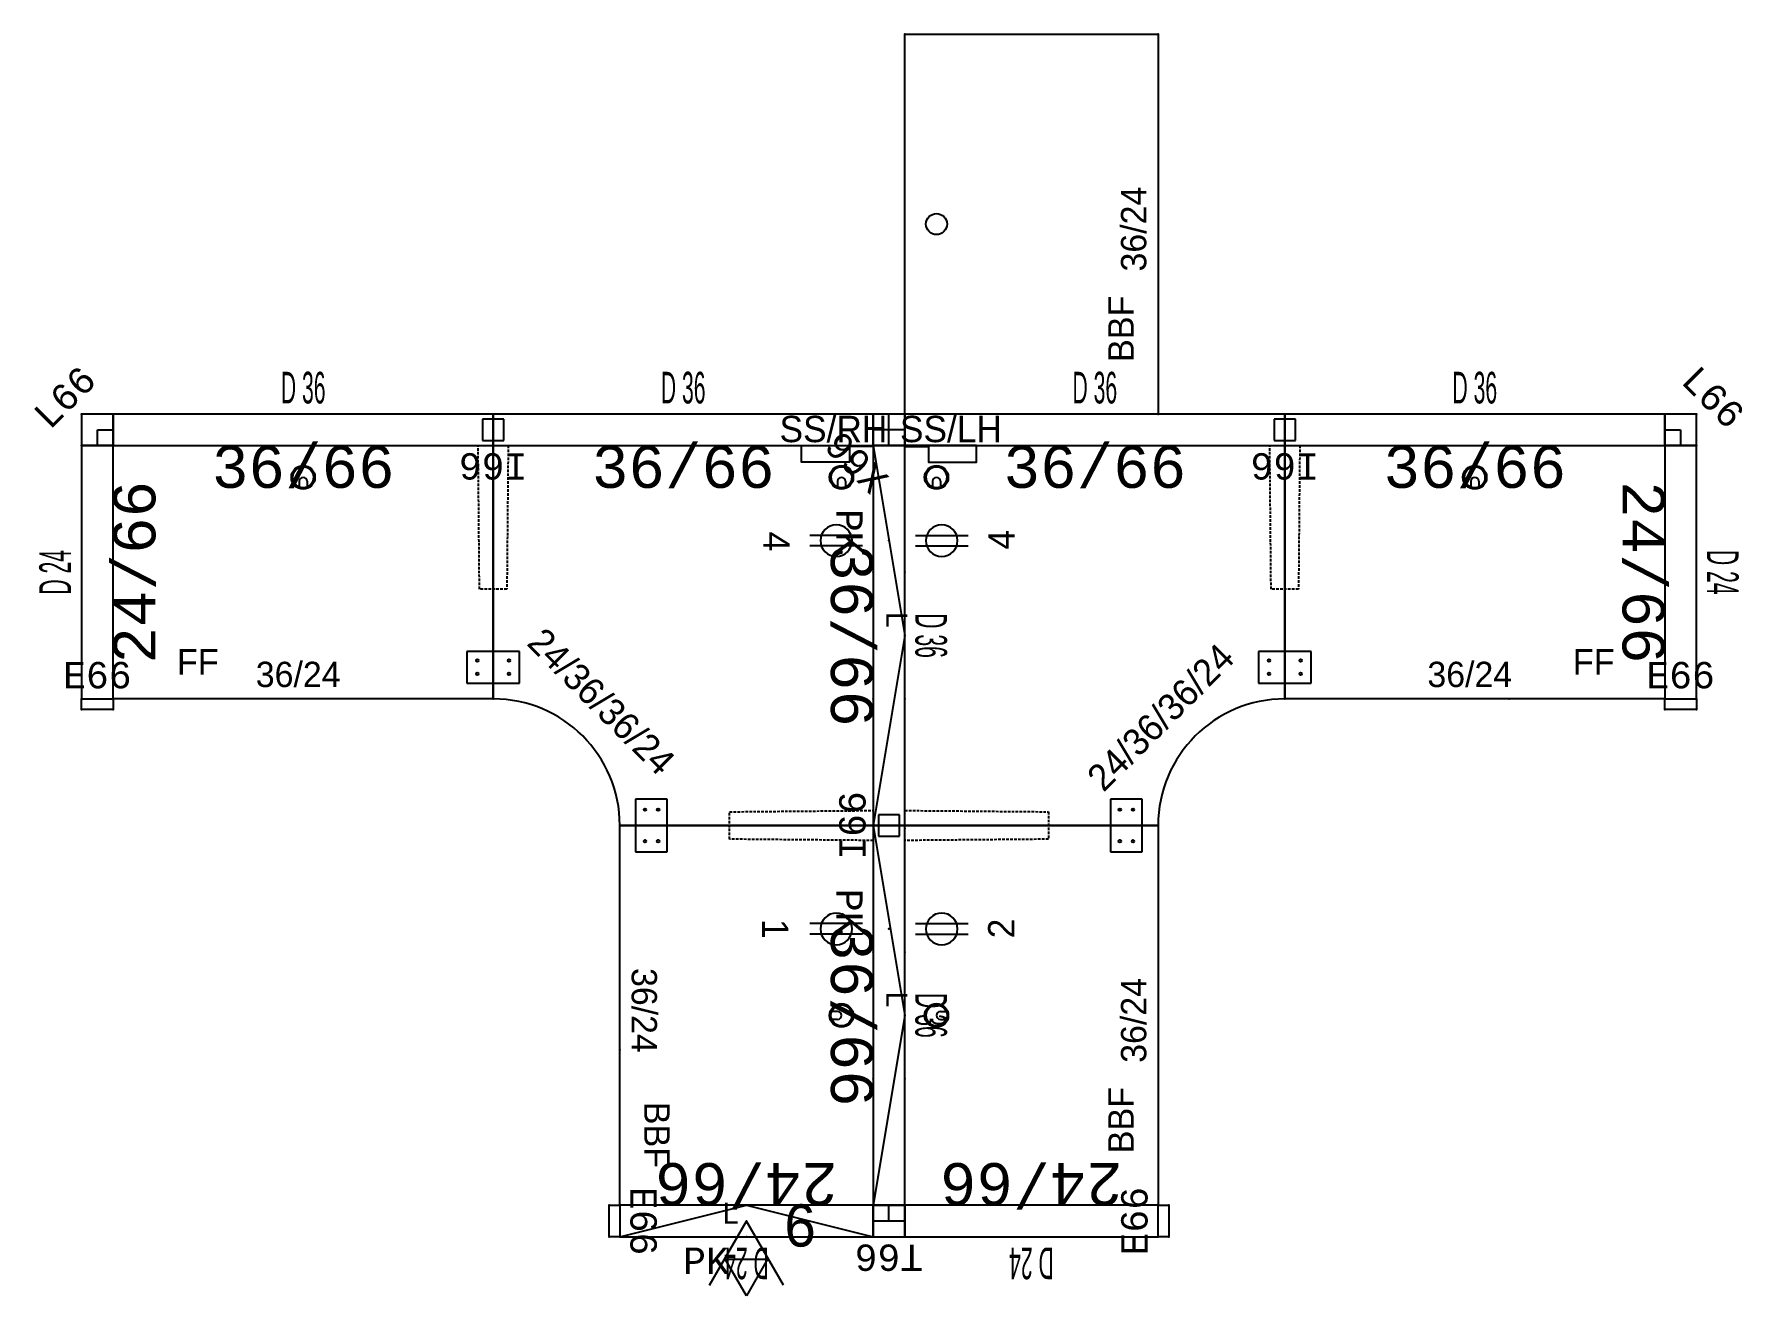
# Model space of a CAD drawing. Header units: inches. Extents: x -7 to 154, y -81 to 39.
import ezdxf
from ezdxf.enums import TextEntityAlignment as Align

# ---------------------------------------------------------------- set-up
doc = ezdxf.new("R2010")
doc.units = ezdxf.units.IN
doc.header["$MEASUREMENT"] = 0
doc.linetypes.add('01-PLAN01-12401 - A_C-S$0$PrD-12041$1$HIDDEN', pattern=[0.375, 0.25, -0.125])
for name, color, linetype in [('A-FURN', 7, 'Continuous'), ('A-FURN-3-WKSF', 15, 'Continuous'), ('A-FURN-P-GEN', 3, 'Continuous'), ('A-FURN-P-PNLS-66', 3, 'Continuous'), ('A-FURN-P-PNLS-66-T', 3, 'Continuous'), ('A-FURN-P-PNLS-JNCT', 3, 'Continuous'), ('A-FURN-P-PNLS-JNCT-T', 3, 'Continuous'), ('A-FURN-P-POWR', 5, 'Continuous'), ('A-FURN-P-POWR-T', 5, 'Continuous'), ('A-FURN-P-WKSF', 1, 'Continuous'), ('A-FURN-P-WKSF-SUP-T', 1, 'Continuous'), ('A-FURN-P-WKSF-T', 1, 'Continuous'), ('A-FURN-PNLS-BUILDUP-T', 7, 'Continuous'), ('A-FURN-POINT-PART', 7, 'Continuous'), ('A-FURN-POINT-PART-T', 7, 'Continuous')]:
    doc.layers.add(name, color=color, linetype=linetype)
doc.styles.add('MONOTXT', font='MONOTXT.SHX')

# ---------------------------------------------------------------- blocks, each defined once
blk = doc.blocks.new('P_WLU2236G2')
at = {"layer": 'A-FURN-3-WKSF'}
for p in [(0, 0), (0, 0), (36, 0), (36, 0), (4, -3), (4, -3), (36, -24), (36, -24), (0, -36), (0, -36), (24, -36), (24, -36)]:
    blk.add_point(p, dxfattribs=at)
at = {"layer": 'A-FURN-P-WKSF'}
for p, q in [((0, -36), (0, 0)), ((0, 0), (36, 0)), ((36, 0), (36, -24)), ((24, -36), (0, -36))]:
    blk.add_line(p, q, dxfattribs=at)
blk.add_circle((3, -3), 1, dxfattribs=at)
blk.add_arc((36, -36), 12, 90, 180, dxfattribs=at)
for p in [(0, 0), (36, 0), (36, -24), (0, -36), (24, -36)]:
    blk.add_point(p, dxfattribs=at)
at = {"layer": 'A-FURN-P-WKSF-T', "flags": 1}
for tag in ['CAPPN', 'CAPPD', 'CAPMG', 'CAPMC', 'CAPGC', 'CAPALIAS1', 'CAPALIAS2', 'CAPALIAS3', 'CAPBLDG', 'CAPFLOOR', 'CAPDEPT', 'CAPPERSON', 'CAPPL', 'CAPQT', 'CAPDH']:
    blk.add_attdef(tag, (0, 0), '', height=0.001, dxfattribs=at)
at = {"layer": 'A-FURN-P-WKSF-T'}
blk.add_attdef('CAPTG', (18.83, -32.92), '', height=2.52, rotation=45, dxfattribs=at)
blk = doc.blocks.new('P_WLU2436G2')
at = {"layer": 'A-FURN-P-WKSF'}
for p, q in [((0, -24), (0, 0)), ((0, 0), (36, 0)), ((36, 0), (36, -24)), ((36, -24), (0, -24))]:
    blk.add_line(p, q, dxfattribs=at)
blk.add_circle((18, -3), 1, dxfattribs=at)
for p in [(0, 0), (36, 0), (0, -24), (36, -24)]:
    blk.add_point(p, dxfattribs=at)
at = {"layer": 'A-FURN-P-WKSF-T', "flags": 1}
for tag in ['CAPPN', 'CAPPD', 'CAPMG', 'CAPMC', 'CAPGC', 'CAPALIAS1', 'CAPALIAS2', 'CAPALIAS3', 'CAPBLDG', 'CAPFLOOR', 'CAPDEPT', 'CAPPERSON', 'CAPPL', 'CAPQT', 'CAPDH']:
    blk.add_attdef(tag, (0, 0), '', height=0.001, dxfattribs=at)
at = {"layer": 'A-FURN-P-WKSF-T'}
blk.add_attdef('CAPTG', (13.51, -22.88), '', height=2.4, dxfattribs=at)
blk = doc.blocks.new('P_5CFF24D')
at = {"layer": 'A-FURN'}
blk.add_point((0, 0), dxfattribs=at)
at = {"layer": 'A-FURN', "color": 6, "insert": (6.04, 4.72), "char_height": 2.422, "attachment_point": 1}
blk.add_mtext_dynamic_manual_height_columns('FF', width=14.9121, gutter_width=30, heights=[0], dxfattribs=at)
at = {"layer": 'A-FURN', "flags": 1}
for tag in ['CAPPN', 'CAPPD', 'CAPMG', 'CAPMC', 'CAPGC', 'CAPALIAS1', 'CAPALIAS2', 'CAPALIAS3', 'CAPBLDG', 'CAPFLOOR', 'CAPDEPT', 'CAPPERSON', 'CAPPL', 'CAPQT', 'CAPDH']:
    blk.add_attdef(tag, (0, 0), '', height=0.001, dxfattribs=at)
at = {"layer": 'A-FURN'}
blk.add_attdef('CAPTG', text='', height=2.5, dxfattribs=at).set_placement((-600.79, -131.31), align=Align.CENTER)
blk = doc.blocks.new('P_5CBBF24D')
at = {"layer": 'A-FURN'}
blk.add_point((0, 0), dxfattribs=at)
at = {"layer": 'A-FURN', "color": 6, "insert": (4.93, 4.73), "char_height": 2.422, "attachment_point": 1}
blk.add_mtext_dynamic_manual_height_columns('BBF', width=14.9121, gutter_width=30, heights=[0], dxfattribs=at)
at = {"layer": 'A-FURN', "flags": 1}
for tag in ['CAPPN', 'CAPPD', 'CAPMG', 'CAPMC', 'CAPGC', 'CAPALIAS1', 'CAPALIAS2', 'CAPALIAS3', 'CAPBLDG', 'CAPFLOOR', 'CAPDEPT', 'CAPPERSON', 'CAPPL', 'CAPQT', 'CAPDH']:
    blk.add_attdef(tag, (0, 0), '', height=0.001, dxfattribs=at)
at = {"layer": 'A-FURN'}
blk.add_attdef('CAPTG', text='', height=2.5, dxfattribs=at).set_placement((-557.59, -133.14), align=Align.CENTER)
blk = doc.blocks.new('P_5CPFB5')
at = {"layer": 'A-FURN'}
for p, q in [((-2.5, 4.5), (-2.5, 1.5)), ((2.5, 4.5), (-2.5, 4.5)), ((2.5, 1.5), (2.5, 4.5)), ((-2.5, 1.5), (2.5, 1.5))]:
    blk.add_line(p, q, dxfattribs=at)
for centre in [(-1.5, 3.63), (1.5, 3.63), (-1.5, 2.38), (1.5, 2.38)]:
    blk.add_circle(centre, 0.125, dxfattribs=at)
blk.add_point((0, 0), dxfattribs=at)
at = {"layer": 'A-FURN', "flags": 1}
for tag in ['CAPPN', 'CAPPD', 'CAPMG', 'CAPMC', 'CAPGC', 'CAPALIAS1', 'CAPALIAS2', 'CAPALIAS3', 'CAPBLDG', 'CAPFLOOR', 'CAPDEPT', 'CAPPERSON', 'CAPPL', 'CAPQT', 'CAPDH']:
    blk.add_attdef(tag, (0, 0), '', height=0.001, dxfattribs=at)
at = {"layer": 'A-FURN'}
blk.add_attdef('CAPTG', text='', height=2.5, dxfattribs=at).set_placement((-282.8, -88.64), align=Align.CENTER)
blk = doc.blocks.new('P_USSBR-R')
at = {"layer": 'A-FURN-P-WKSF-SUP-T'}
blk.add_lwpolyline([(6.79, 0.09), (6.79, 0), (0.01, 0), (0.01, 0.09), (2.23, 0.09), (2.23, 1.58), (6.79, 1.58)], close=True, dxfattribs=at)
at = {"layer": 'A-FURN-P-WKSF-SUP-T', "flags": 1}
for tag in ['CAPPN', 'CAPPD', 'CAPMG', 'CAPMC', 'CAPGC', 'CAPALIAS1', 'CAPALIAS2', 'CAPALIAS3', 'CAPBLDG', 'CAPFLOOR', 'CAPDEPT', 'CAPPERSON', 'CAPPL', 'CAPQT', 'CAPDH']:
    blk.add_attdef(tag, (0, 0), '', height=0.001, dxfattribs=at)
at = {"layer": 'A-FURN-P-WKSF-SUP-T'}
blk.add_attdef('CAPTG', text='', height=2.5, rotation=180, dxfattribs=at).set_placement((3.76, -0.33), align=Align.CENTER)
blk = doc.blocks.new('P_USSBR-L')
at = {"layer": 'A-FURN-P-WKSF-SUP-T'}
blk.add_lwpolyline([(-6.78, 0.09), (-6.78, 0), (0, 0), (0, 0.09), (-2.23, 0.09), (-2.23, 1.58), (-6.78, 1.58)], close=True, dxfattribs=at)
at = {"layer": 'A-FURN-P-WKSF-SUP-T', "flags": 1}
for tag in ['CAPPN', 'CAPPD', 'CAPMG', 'CAPMC', 'CAPGC', 'CAPALIAS1', 'CAPALIAS2', 'CAPALIAS3', 'CAPBLDG', 'CAPFLOOR', 'CAPDEPT', 'CAPPERSON', 'CAPPL', 'CAPQT', 'CAPDH']:
    blk.add_attdef(tag, (0, 0), '', height=0.001, dxfattribs=at)
at = {"layer": 'A-FURN-P-WKSF-SUP-T'}
blk.add_attdef('CAPTG', text='', height=2.5, rotation=180, dxfattribs=at).set_placement((-4.37, -0.33), align=Align.CENTER)
blk = doc.blocks.new('T36PKL')
at = {"layer": 'A-FURN-P-POWR', "linetype": 'Continuous'}
blk.add_lwpolyline([(0, -3), (18, 0), (36, -3)], dxfattribs=at)
at = {"layer": 'A-FURN-P-POWR'}
for p in [(0, 0), (0, 0), (0, 0), (12, 0), (24, 0), (36.27, 0), (0, -3), (12, -3), (24, -3), (36, -3)]:
    blk.add_point(p, dxfattribs=at)
at = {"layer": 'A-FURN-P-POWR-T', "linetype": 'Continuous', "style": 'MONOTXT'}
blk.add_text('PK', height=2.5, dxfattribs=at).set_placement((6, -4), align=Align.TOP_LEFT)
blk = doc.blocks.new('P_TS7PK36X')
at = {"layer": 'A-FURN'}
blk.add_blockref('T36PKL', (0, 0), dxfattribs=at)
at = {"layer": 'A-FURN-P-GEN', "flags": 1}
for tag in ['CAPPN', 'CAPPD', 'CAPMG', 'CAPMC', 'CAPGC', 'CAPALIAS1', 'CAPALIAS2', 'CAPALIAS3', 'CAPBLDG', 'CAPFLOOR', 'CAPDEPT', 'CAPPERSON', 'CAPPL', 'CAPQT', 'CAPDH']:
    blk.add_attdef(tag, (0, 0), '', height=0.001, dxfattribs=at)
at = {"layer": 'A-FURN-P-GEN'}
blk.add_attdef('CAPTG', text='', height=2, dxfattribs=at).set_placement((16.5, -1.75), align=Align.CENTER)
blk = doc.blocks.new('T24PKL')
at = {"layer": 'A-FURN-P-POWR', "linetype": 'Continuous'}
blk.add_lwpolyline([(0, -3), (12, 0), (24, -3)], dxfattribs=at)
at = {"layer": 'A-FURN-P-POWR'}
for p in [(0, 0), (0, 0), (12, 0), (24, 0), (0, -3), (12, -3), (24, -3)]:
    blk.add_point(p, dxfattribs=at)
at = {"layer": 'A-FURN-P-POWR-T', "linetype": 'Continuous', "style": 'MONOTXT'}
blk.add_text('PK', height=2.5, dxfattribs=at).set_placement((6, -4), align=Align.TOP_LEFT)
blk = doc.blocks.new('P_TS7PK24X')
at = {"layer": 'A-FURN'}
blk.add_blockref('T24PKL', (0, 0), dxfattribs=at)
at = {"layer": 'A-FURN-P-GEN', "flags": 1}
for tag in ['CAPPN', 'CAPPD', 'CAPMG', 'CAPMC', 'CAPGC', 'CAPALIAS1', 'CAPALIAS2', 'CAPALIAS3', 'CAPBLDG', 'CAPFLOOR', 'CAPDEPT', 'CAPPERSON', 'CAPPL', 'CAPQT', 'CAPDH']:
    blk.add_attdef(tag, (0, 0), '', height=0.001, dxfattribs=at)
at = {"layer": 'A-FURN-P-GEN'}
blk.add_attdef('CAPTG', text='', height=2, dxfattribs=at).set_placement((10.5, -1.75), align=Align.CENTER)
blk = doc.blocks.new('P_TS74SSX')
at = {"layer": 'A-FURN-P-POWR'}
for p, q in [((-0.5, -2.5), (-0.5, -7.5)), ((0.5, -2.5), (0.5, -7.5))]:
    blk.add_line(p, q, dxfattribs=at)
at = {"layer": 'A-FURN-P-POWR', "extrusion": (0, 0, -1)}
blk.add_circle((0, -5), 1.5, dxfattribs=at)
at = {"layer": 'A-FURN-P-POWR'}
blk.add_point((0, 0), dxfattribs=at)
at = {"layer": 'A-FURN-P-POWR-T', "flags": 1}
for tag in ['CAPPN', 'CAPPD', 'CAPMG', 'CAPMC', 'CAPGC', 'CAPALIAS1', 'CAPALIAS2', 'CAPALIAS3', 'CAPBLDG', 'CAPFLOOR', 'CAPDEPT', 'CAPPERSON', 'CAPPL', 'CAPQT', 'CAPDH']:
    blk.add_attdef(tag, (0, 0), '', height=0.001, dxfattribs=at)
at = {"layer": 'A-FURN-P-POWR-T'}
blk.add_attdef('CAPTG', text='', height=2.5, dxfattribs=at).set_placement((0.08, -11.91), align=Align.CENTER)
blk = doc.blocks.new('P_TS71SSX')
at = {"layer": 'A-FURN-P-POWR'}
for p, q in [((-0.5, -2.5), (-0.5, -7.5)), ((0.5, -2.5), (0.5, -7.5))]:
    blk.add_line(p, q, dxfattribs=at)
at = {"layer": 'A-FURN-P-POWR', "extrusion": (0, 0, -1)}
blk.add_circle((0, -5), 1.5, dxfattribs=at)
at = {"layer": 'A-FURN-P-POWR'}
blk.add_point((0, 0), dxfattribs=at)
at = {"layer": 'A-FURN-P-POWR-T', "flags": 1}
for tag in ['CAPPN', 'CAPPD', 'CAPMG', 'CAPMC', 'CAPGC', 'CAPALIAS1', 'CAPALIAS2', 'CAPALIAS3', 'CAPBLDG', 'CAPFLOOR', 'CAPDEPT', 'CAPPERSON', 'CAPPL', 'CAPQT', 'CAPDH']:
    blk.add_attdef(tag, (0, 0), '', height=0.001, dxfattribs=at)
at = {"layer": 'A-FURN-P-POWR-T'}
blk.add_attdef('CAPTG', text='', height=2.5, dxfattribs=at).set_placement((0, -12.03), align=Align.CENTER)
blk = doc.blocks.new('P_TS72SSX')
at = {"layer": 'A-FURN-P-POWR'}
for p, q in [((-0.5, -2.5), (-0.5, -7.5)), ((0.5, -2.5), (0.5, -7.5))]:
    blk.add_line(p, q, dxfattribs=at)
at = {"layer": 'A-FURN-P-POWR', "extrusion": (0, 0, -1)}
blk.add_circle((0, -5), 1.5, dxfattribs=at)
at = {"layer": 'A-FURN-P-POWR'}
blk.add_point((0, 0), dxfattribs=at)
at = {"layer": 'A-FURN-P-POWR-T', "flags": 1}
for tag in ['CAPPN', 'CAPPD', 'CAPMG', 'CAPMC', 'CAPGC', 'CAPALIAS1', 'CAPALIAS2', 'CAPALIAS3', 'CAPBLDG', 'CAPFLOOR', 'CAPDEPT', 'CAPPERSON', 'CAPPL', 'CAPQT', 'CAPDH']:
    blk.add_attdef(tag, (0, 0), '', height=0.001, dxfattribs=at)
at = {"layer": 'A-FURN-P-POWR-T'}
blk.add_attdef('CAPTG', text='', height=2.5, dxfattribs=at).set_placement((0.04, -11.89), align=Align.CENTER)
blk = doc.blocks.new('A$Ccee28eea')
at = {"layer": 'A-FURN'}
for points in [[(-0.38, 0.38), (-0.38, 1.06)], [(0.38, 0.38), (0.38, 1.06)]]:
    blk.add_lwpolyline(points, dxfattribs=at)
blk.add_circle((0, 0), 1.12, dxfattribs=at)
for centre, radius, start, end in [((0, 0), 1, 112.0243, 67.9757), ((0, 0.38), 0.375, 180, 0)]:
    blk.add_arc(centre, radius, start, end, dxfattribs=at)
blk = doc.blocks.new('P_5CPGMT2BLK')
at = {"layer": 'A-FURN'}
blk.add_blockref('A$Ccee28eea', (0, 0), dxfattribs=at)
blk.add_attdef('CAPTG', text='', height=1, dxfattribs=at).set_placement((0, 0), align=Align.CENTER)
at = {"layer": 'A-FURN', "flags": 1}
for tag in ['CAPPN', 'CAPPD', 'CAPMG', 'CAPMC', 'CAPGC', 'CAPALIAS1', 'CAPALIAS2', 'CAPALIAS3', 'CAPBLDG', 'CAPFLOOR', 'CAPDEPT', 'CAPPERSON', 'CAPPL', 'CAPQT', 'CAPDH']:
    blk.add_attdef(tag, (0, 0), '', height=0.001, dxfattribs=at)
blk = doc.blocks.new('P_TS724HF_____XI_____QUALIFIER_____66')
at = {"layer": 'A-FURN-P-PNLS-66', "linetype": 'Continuous'}
blk.add_lwpolyline([(0, 0), (24, 0), (24, 3), (0, 3)], close=True, dxfattribs=at)
at = {"layer": 'A-FURN-P-PNLS-66'}
for p in [(0, 3), (24, 3), (0, 0), (24, 0)]:
    blk.add_point(p, dxfattribs=at)
at = {"layer": 'A-FURN-P-PNLS-66-T', "style": 'MONOTXT'}
blk.add_attdef('CAPTG', text='', height=4, dxfattribs=at).set_placement((12.00575, 4), align=Align.CENTER)
at = {"layer": 'A-FURN-P-PNLS-66-T', "flags": 1}
for tag in ['CAPPN', 'CAPMG', 'CAPMC', 'CAPQT', 'CAPDH', 'CAPGC']:
    blk.add_attdef(tag, (0, 0), '', height=0.001, dxfattribs=at)
blk = doc.blocks.new('P_TS76024TK')
at = {"layer": 'A-FURN-POINT-PART'}
blk.add_point((0, 0), dxfattribs=at)
at = {"layer": 'A-FURN-POINT-PART-T', "flags": 1}
for tag in ['CAPPN', 'CAPMG', 'CAPMC', 'CAPQT', 'CAPDH', 'CAPTG', 'CAPGC']:
    blk.add_attdef(tag, (0, 0), '', height=0.001, dxfattribs=at)
blk = doc.blocks.new('P_D24.000000')
at = {"layer": 'A-FURN'}
ref = blk.add_blockref('P_TS724HF_____XI_____QUALIFIER_____66', (0, 0), dxfattribs=at)
ref.add_attrib('CAPTG', '24/66', dxfattribs={"layer": 'A-FURN-P-PNLS-66-T', "height": 4, "style": 'MONOTXT'}).set_placement((12.00575, -4), align=Align.CENTER)
blk.add_blockref('P_TS76024TK', (0, 3), dxfattribs=at)
at = {"layer": 'A-FURN', "rotation": 180}
blk.add_blockref('P_TS76024TK', (24, 0), dxfattribs=at)
at = {"layer": 'A-FURN', "flags": 1}
for tag in ['CAPALIAS1', 'CAPALIAS2', 'CAPALIAS3']:
    blk.add_attdef(tag, (0, 0), '', height=0.001, dxfattribs=at)
at = {"layer": 'A-FURN-PNLS-BUILDUP-T', "width": 0.5}
blk.add_attdef('CAPSTD', text='', height=3, dxfattribs=at).set_placement((12, 4), align=Align.CENTER)
at = {"layer": 'A-FURN-PNLS-BUILDUP-T', "flags": 1}
for tag in ['CAPSTDTITLE', 'CAPPANELCAT', 'CAPPANELNAME', 'CAPPANELCONFIG', 'CAPPANELWIDTH', 'CAPPANELHEIGHT']:
    blk.add_attdef(tag, (0, 0), '', height=0.001, dxfattribs=at)
blk = doc.blocks.new('P_TS736HF_____XI_____QUALIFIER_____66')
at = {"layer": 'A-FURN-P-PNLS-66', "linetype": 'Continuous'}
blk.add_lwpolyline([(0, 0), (36, 0), (36, 3), (0, 3)], close=True, dxfattribs=at)
at = {"layer": 'A-FURN-P-PNLS-66'}
for p in [(0, 3), (36, 3), (0, 0), (36, 0)]:
    blk.add_point(p, dxfattribs=at)
at = {"layer": 'A-FURN-P-PNLS-66-T', "style": 'MONOTXT'}
blk.add_attdef('CAPTG', text='', height=4, dxfattribs=at).set_placement((18.00575, 4), align=Align.CENTER)
at = {"layer": 'A-FURN-P-PNLS-66-T', "flags": 1}
for tag in ['CAPPN', 'CAPMG', 'CAPMC', 'CAPQT', 'CAPDH', 'CAPGC']:
    blk.add_attdef(tag, (0, 0), '', height=0.001, dxfattribs=at)
blk = doc.blocks.new('P_TS76036TK')
at = {"layer": 'A-FURN-POINT-PART'}
blk.add_point((0, 0), dxfattribs=at)
at = {"layer": 'A-FURN-POINT-PART-T', "flags": 1}
for tag in ['CAPPN', 'CAPMG', 'CAPMC', 'CAPQT', 'CAPDH', 'CAPTG', 'CAPGC']:
    blk.add_attdef(tag, (0, 0), '', height=0.001, dxfattribs=at)
blk = doc.blocks.new('P_D36.000000')
at = {"layer": 'A-FURN'}
ref = blk.add_blockref('P_TS736HF_____XI_____QUALIFIER_____66', (0, 0), dxfattribs=at)
ref.add_attrib('CAPTG', '36/66', dxfattribs={"layer": 'A-FURN-P-PNLS-66-T', "height": 4, "style": 'MONOTXT'}).set_placement((18.00575, -4), align=Align.CENTER)
blk.add_blockref('P_TS76036TK', (0, 3), dxfattribs=at)
at = {"layer": 'A-FURN', "rotation": 180}
blk.add_blockref('P_TS76036TK', (36, 0), dxfattribs=at)
at = {"layer": 'A-FURN', "flags": 1}
for tag in ['CAPALIAS1', 'CAPALIAS2', 'CAPALIAS3']:
    blk.add_attdef(tag, (0, 0), '', height=0.001, dxfattribs=at)
at = {"layer": 'A-FURN-PNLS-BUILDUP-T', "width": 0.5}
blk.add_attdef('CAPSTD', text='', height=3, dxfattribs=at).set_placement((18, 4), align=Align.CENTER)
at = {"layer": 'A-FURN-PNLS-BUILDUP-T', "flags": 1}
for tag in ['CAPSTDTITLE', 'CAPPANELCAT', 'CAPPANELNAME', 'CAPPANELCONFIG', 'CAPPANELWIDTH', 'CAPPANELHEIGHT']:
    blk.add_attdef(tag, (0, 0), '', height=0.001, dxfattribs=at)
blk = doc.blocks.new('P_TS766IPJ')
at = {"layer": 'A-FURN-P-PNLS-JNCT', "linetype": 'Continuous'}
for p, q in [((1, 2.5), (-1, 2.5)), ((-1, 2.5), (-1, 0.5)), ((1, 0.5), (1, 2.5)), ((-1, 0.5), (1, 0.5)), ((0, 0), (0, 0)), ((0, 0), (0, 0)), ((0, 0), (0, 0)), ((0, 0), (0, 0))]:
    blk.add_line(p, q, dxfattribs=at)
at = {"layer": 'A-FURN-P-PNLS-JNCT'}
blk.add_point((0, 3), dxfattribs=at)
at = {"layer": 'A-FURN-P-PNLS-JNCT-T', "style": 'MONOTXT'}
blk.add_attdef('CAPTG', text='', height=2.5, dxfattribs=at).set_placement((0, 3.716), align=Align.CENTER)
at = {"layer": 'A-FURN-P-PNLS-JNCT-T', "flags": 1}
for tag in ['CAPPN', 'CAPMG', 'CAPMC', 'CAPQT', 'CAPDH', 'CAPGC']:
    blk.add_attdef(tag, (0, 0), '', height=0.001, dxfattribs=at)
blk = doc.blocks.new('P_TS766TPJ')
at = {"layer": 'A-FURN-P-PNLS-JNCT', "linetype": 'Continuous'}
for p, q in [((3, 3), (0, 3)), ((0, 3), (0, 0)), ((3, 0), (3, 3)), ((0, 1.5), (3, 1.5)), ((0, 0), (3, 0)), ((1.5, 1.5), (1.5, 0))]:
    blk.add_line(p, q, dxfattribs=at)
at = {"layer": 'A-FURN-P-PNLS-JNCT'}
for p in [(0, 3), (3, 3), (0, 0), (3, 0)]:
    blk.add_point(p, dxfattribs=at)
at = {"layer": 'A-FURN-P-PNLS-JNCT-T', "style": 'MONOTXT'}
blk.add_attdef('CAPTG', text='', height=2.5, dxfattribs=at).set_placement((1.5, 3.716), align=Align.CENTER)
at = {"layer": 'A-FURN-P-PNLS-JNCT-T', "flags": 1}
for tag in ['CAPPN', 'CAPMG', 'CAPMC', 'CAPQT', 'CAPDH', 'CAPGC']:
    blk.add_attdef(tag, (0, 0), '', height=0.001, dxfattribs=at)
blk = doc.blocks.new('P_TS766XPJ')
at = {"layer": 'A-FURN-P-PNLS-JNCT', "linetype": 'Continuous'}
for p, q in [((3, 3), (0, 3)), ((0, 3), (0, 0)), ((1.5, 3), (1.5, 0)), ((3, 0), (3, 3)), ((0, 1.5), (3, 1.5)), ((0, 0), (3, 0))]:
    blk.add_line(p, q, dxfattribs=at)
at = {"layer": 'A-FURN-P-PNLS-JNCT'}
for p in [(0, 3), (3, 3), (0, 0), (3, 0)]:
    blk.add_point(p, dxfattribs=at)
at = {"layer": 'A-FURN-P-PNLS-JNCT-T', "style": 'MONOTXT'}
blk.add_attdef('CAPTG', text='', height=2.5, rotation=315, dxfattribs=at).set_placement((3.716, 3.716), align=Align.CENTER)
at = {"layer": 'A-FURN-P-PNLS-JNCT-T', "flags": 1}
for tag in ['CAPPN', 'CAPMG', 'CAPMC', 'CAPQT', 'CAPDH', 'CAPGC']:
    blk.add_attdef(tag, (0, 0), '', height=0.001, dxfattribs=at)
blk = doc.blocks.new('P_TS766LPJ')
at = {"layer": 'A-FURN-P-PNLS-JNCT', "linetype": 'Continuous'}
for p, q in [((3, 3), (0, 3)), ((0, 3), (0, 0)), ((3, 0), (3, 3)), ((0, 1.5), (1.5, 1.5)), ((0, 0), (3, 0)), ((1.5, 1.5), (1.5, 0))]:
    blk.add_line(p, q, dxfattribs=at)
at = {"layer": 'A-FURN-P-PNLS-JNCT'}
for p in [(0, 3), (3, 3), (0, 0), (3, 0)]:
    blk.add_point(p, dxfattribs=at)
at = {"layer": 'A-FURN-P-PNLS-JNCT-T', "style": 'MONOTXT'}
blk.add_attdef('CAPTG', text='', height=2.5, rotation=315, dxfattribs=at).set_placement((3.716, 3.716), align=Align.CENTER)
at = {"layer": 'A-FURN-P-PNLS-JNCT-T', "flags": 1}
for tag in ['CAPPN', 'CAPMG', 'CAPMC', 'CAPQT', 'CAPDH', 'CAPGC']:
    blk.add_attdef(tag, (0, 0), '', height=0.001, dxfattribs=at)
blk = doc.blocks.new('P_TS766EPJ')
at = {"layer": 'A-FURN-P-PNLS-JNCT', "linetype": 'Continuous'}
for p, q in [((0, 3), (1, 3)), ((1, 3), (1, 0)), ((1, 0), (0, 0))]:
    blk.add_line(p, q, dxfattribs=at)
at = {"layer": 'A-FURN-P-PNLS-JNCT'}
for p in [(0, 3), (1, 3), (0, 0), (1, 0)]:
    blk.add_point(p, dxfattribs=at)
at = {"layer": 'A-FURN-P-PNLS-JNCT-T', "style": 'MONOTXT'}
blk.add_attdef('CAPTG', text='', height=2.5, rotation=90, dxfattribs=at).set_placement((-1, 1.5), align=Align.CENTER)
at = {"layer": 'A-FURN-P-PNLS-JNCT-T', "flags": 1}
for tag in ['CAPPN', 'CAPMG', 'CAPMC', 'CAPQT', 'CAPDH', 'CAPGC']:
    blk.add_attdef(tag, (0, 0), '', height=0.001, dxfattribs=at)
blk = doc.blocks.new('P_TS7UCANT')
at = {"layer": 'A-FURN', "color": 1, "linetype": '01-PLAN01-12401 - A_C-S$0$PrD-12041$1$HIDDEN'}
for points in [[(-1.42, 0), (1.42, 0), (1.3, -13.6), (-1.3, -13.6), (-1.42, 0)], [(0, 0), (0, -13.6)]]:
    blk.add_lwpolyline(points, dxfattribs=at)
at = {"layer": 'A-FURN', "color": 1, "flags": 1}
for tag in ['CAPPN', 'CAPPD', 'CAPMG', 'CAPMC', 'CAPGC', 'CAPALIAS1', 'CAPALIAS2', 'CAPALIAS3', 'CAPBLDG', 'CAPFLOOR', 'CAPDEPT', 'CAPPERSON', 'CAPPL', 'CAPQT', 'CAPDH']:
    blk.add_attdef(tag, (0, 0), '', height=0.001, dxfattribs=at)
at = {"layer": 'A-FURN', "color": 1}
blk.add_attdef('CAPTG', text='', height=2.5, dxfattribs=at).set_placement((-184.88, -12.99, -16.53), align=Align.CENTER)
blk = doc.blocks.new('P_5TS76BPX')
at = {"layer": 'A-FURN-P-POWR', "color": 5, "linetype": 'Continuous'}
for p, q in [((-3.5, -6.06), (0, 0)), ((3.5, -6.06), (0, 0)), ((-0.01, -7.08), (-2.01, -3.61)), ((-2.01, -3.61), (1.99, -3.61)), ((1.99, -3.61), (-0.01, -7.08))]:
    blk.add_line(p, q, dxfattribs=at)
at = {"layer": 'A-FURN-P-POWR'}
blk.add_point((0, 0), dxfattribs=at)
at = {"layer": 'A-FURN-P-POWR-T'}
blk.add_attdef('CAPTG', text='', height=4, dxfattribs=at).set_placement((5.08, -2.41), align=Align.CENTER)
at = {"layer": 'A-FURN-P-POWR-T', "flags": 1}
for tag in ['CAPPN', 'CAPPD', 'CAPMG', 'CAPMC', 'CAPGC', 'CAPALIAS1', 'CAPALIAS2', 'CAPALIAS3', 'CAPBLDG', 'CAPFLOOR', 'CAPDEPT', 'CAPPERSON', 'CAPPL', 'CAPQT', 'CAPDH']:
    blk.add_attdef(tag, (0, 0), '', height=0.001, dxfattribs=at)

msp = doc.modelspace()

# ---------------------------------------------------------------- block references
at = {"layer": 'A-FURN'}
for name, p, rotation, values in [('P_WLU2436G2', (75, 3), 89.99999999999999, {'CAPTG': '36/24'}), ('P_TS766LPJ', (0, 0), 90.0000000235031, {'CAPTG': 'L66'}), ('P_TS766LPJ', (147, 0), 2.35031216e-08, {'CAPTG': 'L66'}), ('P_TS766IPJ', (36, 3), 180.0000000235031, {'CAPTG': 'I66'}), ('P_USSBR-R', (72, 0), 179.999999946299, {'CAPTG': 'SS/RH'}), ('P_TS766XPJ', (75, 3), 180.0000000235031, {'CAPTG': 'X66'}), ('P_USSBR-L', (75, 0), 180.0000000822646, {'CAPTG': 'SS/LH'}), ('P_TS766IPJ', (111, 3), 180.0000000235031, {'CAPTG': 'I66'}), ('P_D24.000000', (0, -24), 89.99999999999999, {'CAPSTD': 'D 24'}), ('P_WLU2236G2', (72, 0), 270, {'CAPTG': '24/36/36/24'}), ('P_D36.000000', (72, 0), 270, {'CAPSTD': 'D 36'}), ('P_TS7PK36X', (75, 0), 270, {'CAPTG': 'L'}), ('P_D24.000000', (147, 0), 270, {'CAPSTD': 'D 24'}), ('P_TS74SSX', (73.5, -9), 270, {'CAPTG': '4'}), ('P_TS74SSX', (73.5, -9), 89.99999999999999, {'CAPTG': '4'}), ('P_TS766EPJ', (-3, -24), 270.0000000235031, {'CAPTG': 'E66'}), ('P_TS766EPJ', (147, -24), 270.0000000235031, {'CAPTG': 'E66'}), ('P_TS766IPJ', (75, -36), 90.0000000235031, {'CAPTG': 'I66'}), ('P_WLU2436G2', (72, -36), 270, {'CAPTG': '36/24'}), ('P_D36.000000', (72, -36), 270, {'CAPSTD': 'D 36'}), ('P_TS7PK36X', (75, -36), 270, {'CAPTG': 'L'}), ('P_WLU2436G2', (75, -72), 89.99999999999999, {'CAPTG': '36/24'}), ('P_TS71SSX', (73.5, -45.8), 270, {'CAPTG': '1'}), ('P_TS72SSX', (73.5, -45.8), 89.99999999999999, {'CAPTG': '2'}), ('P_D24.000000', (72, -72), 180, {'CAPSTD': 'D 24'}), ('P_D24.000000', (99, -72), 180, {'CAPSTD': 'D 24'}), ('P_TS766EPJ', (48, -72), 180.0000000235031, {'CAPTG': 'E66'}), ('P_TS766EPJ', (99, -75), 2.35031146e-08, {'CAPTG': 'E66'}), ('P_TS766TPJ', (75, -72), 180.0000000587578, {'CAPTG': 'T66'})]:
    msp.add_blockref(name, p, dxfattribs=dict(at, rotation=rotation)).add_auto_attribs(values)
for name, p, rotation in [('P_5CBBF24D', (99, 3), 89.99999999999999), ('P_5CPGMT2BLK', (18, -3), 180), ('P_5CPGMT2BLK', (69, -3), 180), ('P_5CPGMT2BLK', (78, -3), 180), ('P_5CPGMT2BLK', (129, -3), 180), ('P_5CPFB5', (48, -36), 270), ('P_5CPFB5', (99, -36), 90.00000000005734), ('P_TS7UCANT', (72, -36), 270), ('P_TS7UCANT', (75, -36), 89.99999999999999), ('P_5CPGMT2BLK', (69, -54), 89.99999999999999), ('P_5CPGMT2BLK', (78, -54), 270), ('P_5CBBF24D', (48, -57.25), 270), ('P_5CBBF24D', (99, -72), 89.99999999999999)]:
    msp.add_blockref(name, p, dxfattribs=dict(at, rotation=rotation))
for name, p, values in [('P_D36.000000', (0, 0), {'CAPSTD': 'D 36'}), ('P_D36.000000', (36, 0), {'CAPSTD': 'D 36'}), ('P_D36.000000', (75, 0), {'CAPSTD': 'D 36'}), ('P_D36.000000', (111, 0), {'CAPSTD': 'D 36'}), ('P_WLU2436G2', (0, 0), {'CAPTG': '36/24'}), ('P_WLU2236G2', (75, 0), {'CAPTG': '24/36/36/24'}), ('P_WLU2436G2', (111, 0), {'CAPTG': '36/24'}), ('P_TS7PK24X', (48, -72), {'CAPTG': 'L'}), ('P_5TS76BPX', (60, -73.5), {'CAPTG': '6'})]:
    msp.add_blockref(name, p, dxfattribs=at).add_auto_attribs(values)
for name, p in [('P_TS7UCANT', (36, 0)), ('P_TS7UCANT', (111, 0)), ('P_5CFF24D', (0, -24)), ('P_5CFF24D', (132.25, -24)), ('P_5CPFB5', (36, -24)), ('P_5CPFB5', (111, -24))]:
    msp.add_blockref(name, p, dxfattribs=at)

doc.saveas('drawing.dxf')
